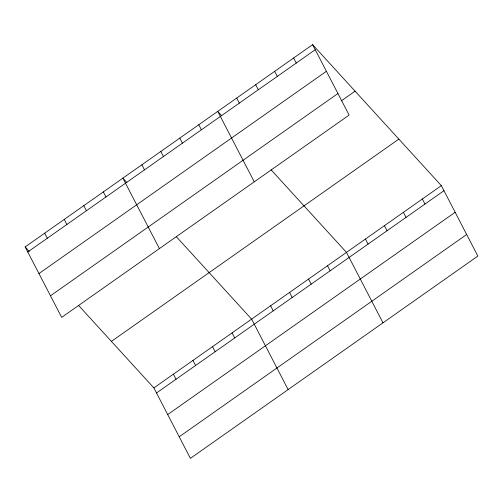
<?xml version="1.0" encoding="UTF-8"?>
<svg xmlns="http://www.w3.org/2000/svg" width="503" height="503" viewBox="0 0 503 503"><rect width="100%" height="100%" fill="white"/><g stroke="black" fill="none" stroke-linecap="round" stroke-linejoin="round"><path stroke-width="0.75" d="M312.602 44.641L349.113 115.086L61.668 317.368L25.15 246.923L312.602 44.641L441.332 185.632L477.85 256.077L190.398 458.359L153.887 387.914L78.575 305.434M27.778 251.99L315.23 49.709M38.957 273.569L326.409 71.281M50.482 295.795L337.934 93.508M341.172 100.958L355.087 91.169M111.402 341.392L398.854 139.105M153.887 387.914L441.332 185.632M156.508 392.981L443.96 190.7M167.694 414.56L455.146 212.272M179.213 436.786L466.665 234.499M221.785 115.822L217.742 111.396L254.26 181.841M271.167 169.907L346.479 252.387L382.99 322.832M126.932 182.576L122.883 178.15L159.401 248.595M176.308 236.661L251.619 319.141L288.131 389.586M25.15 246.923L29.193 251.355M422.363 198.981L424.991 204.048M403.393 212.335L406.015 217.397M384.418 225.684L387.046 230.751M293.633 57.99L296.254 63.057M365.448 239.032L368.077 244.1M274.657 71.338L277.285 76.406M255.687 84.693L258.316 89.76M327.503 265.735L330.131 270.803M236.712 98.041L239.34 103.109M308.534 279.09L311.162 284.157M289.558 292.438L292.186 297.506M198.773 124.744L201.395 129.812M270.589 305.786L273.217 310.854M179.797 138.092L182.426 143.16M160.828 151.447L163.456 156.515M232.072 332.898L234.7 337.959M141.852 164.795L144.48 169.863M212.524 346.649L215.152 351.716M192.976 360.406L195.604 365.474M103.335 191.901L105.963 196.969M173.428 374.163L176.056 379.231M83.787 205.658L86.415 210.726M64.246 219.415L66.868 224.483M44.698 233.172L47.326 238.24"/></g></svg>
